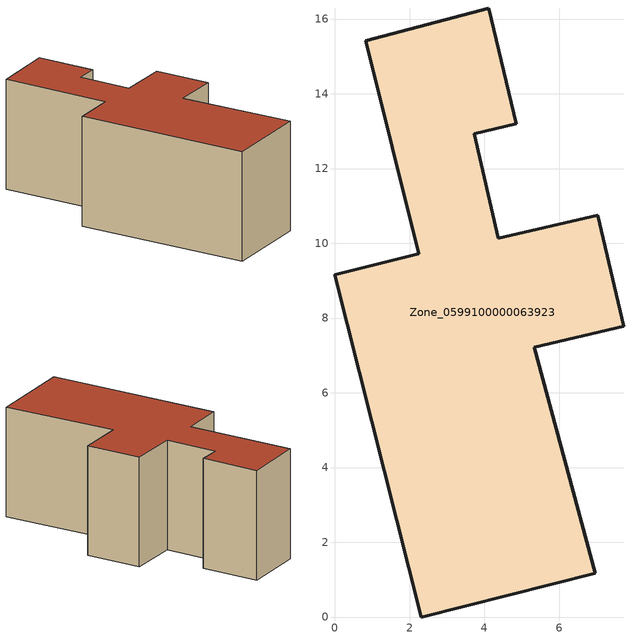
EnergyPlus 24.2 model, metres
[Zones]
Zone_0599100000063923
 floor ground (C_G): 2.25,9.72 0.83,15.43 4.12,16.3 4.85,13.2 3.73,12.93 4.38,10.14 7.03,10.76 7.73,7.78 5.33,7.22 6.97,1.17 2.31,0 0,9.15 z0
 wall outside (C_F): 2.31,0 6.97,1.17 5.33,7.22 7.73,7.78 7.03,10.76 4.38,10.14 3.73,12.93 4.85,13.2 4.12,16.3 0.83,15.43 2.25,9.72 0,9.15 2.31,0 z0:6.03
 roof outside (C_R): 0.83,15.43 2.25,9.72 0,9.15 2.31,0 6.97,1.17 5.33,7.22 7.73,7.78 7.03,10.76 4.38,10.14 3.73,12.93 4.85,13.2 4.12,16.3 z6.03
[BUILDING]
Pand.0599100000063923: North Axis=0; Terrain=City; Loads Convergence Tolerance Value=0.04; Temperature Convergence Tolerance Value=0.4; Solar Distribution=FullExterior; Maximum Number of Warmup Days=25; Minimum Number of Warmup Days=1
[Site:Location]
Rotterdam.The.Hague.AP_ZH_NLD Design_Conditions: Latitude=51.96; Longitude=4.45; Time Zone=1; Elevation=-4.5
[SITE:GROUNDTEMPERATURE:BUILDINGSURFACE]
18, 18, 18, 18, 18, 18, 18, 18, 18, 18, 18, 18
[MATERIAL] Thermal Absorptance=0.9; Solar Absorptance=0.7; Visible Absorptance=0.7
Name | Roughness | Thickness | Conductivity | Density | Specific Heat
G.TI.1965-1974 | MediumSmooth | 0.15 | 0.882353 | 540 | 1210
F.TI.1965-1974 | Rough | 0.3 | 0.697674 | 1920 | 840
R.TI.1965-1974 | MediumRough | 0.2 | 0.232558 | 1500 | 1000
[CONSTRUCTION]
C_G: G.TI.1965-1974
C_F: F.TI.1965-1974
C_R: R.TI.1965-1974
[ZONE]
Zone_0599100000063923: Type=1; Multiplier=1; Ceiling Height=Autocalculate; Volume=Autocalculate; Floor Area=autocalculate; Part of Total Floor Area=Yes
[ZONEINFILTRATION:DESIGNFLOWRATE]
Infil_Zone_0599100000063923: Zone or ZoneList or Space or SpaceList=Zone_0599100000063923; Schedule=AlwaysOn; Design Flow Rate Calculation Method=Flow/Area; Flow Rate per Floor Area=0.003; Constant Term Coefficient=1; Temperature Term Coefficient=0; Velocity Term Coefficient=0; Velocity Squared Term Coefficient=0
[HVACTEMPLATE:ZONE:IDEALLOADSAIRSYSTEM]
Zone_0599100000063923: Maximum Heating Supply Air Temperature=50; Minimum Cooling Supply Air Temperature=13; Maximum Heating Supply Air Humidity Ratio=0.0156; Minimum Cooling Supply Air Humidity Ratio=0.0077; Heating Limit=NoLimit; Cooling Limit=NoLimit; Dehumidification Control Type=ConstantSensibleHeatRatio; Cooling Sensible Heat Ratio=0.7; Dehumidification Setpoint=60; Humidification Control Type=None; Humidification Setpoint=30; Outdoor Air Method=None; Outdoor Air Flow Rate per Person=0.00944; Outdoor Air Flow Rate per Zone Floor Area=0; Outdoor Air Flow Rate per Zone=0; Demand Controlled Ventilation Type=None; Outdoor Air Economizer Type=NoEconomizer; Heat Recovery Type=None; Sensible Heat Recovery Effectiveness=0.7; Latent Heat Recovery Effectiveness=0.65
[ZONECONTROL:THERMOSTAT]
ThermostatControl_Zone_0599100000063923: Zone or ZoneList=Zone_0599100000063923; Control Type Schedule=DualSetpointControlType; Control 1=Thermostat_Zone_0599100000063923; Temperature Difference Between Cutout And Setpoint=0
[THERMOSTATSETPOINT:DUALSETPOINT]
Thermostat_Zone_0599100000063923: Heating Setpoint Temperature Schedule=HeatingSetpoint_Zone_0599100000063923; Cooling Setpoint Temperature Schedule=CoolingSetpoint_Zone_0599100000063923
[SCHEDULE:COMPACT]
HeatingSetpoint_Zone_0599100000063923: Through: 12/31, For: AllDays, Until: 24:00, 21
CoolingSetpoint_Zone_0599100000063923: Through: 12/31, For: AllDays, Until: 24:00, 24
DualSetpointControlType: Through: 12/31, For: AllDays, Until: 24:00, 4
AlwaysOn: Through: 12/31, For: AllDays, Until: 24:00, 1
